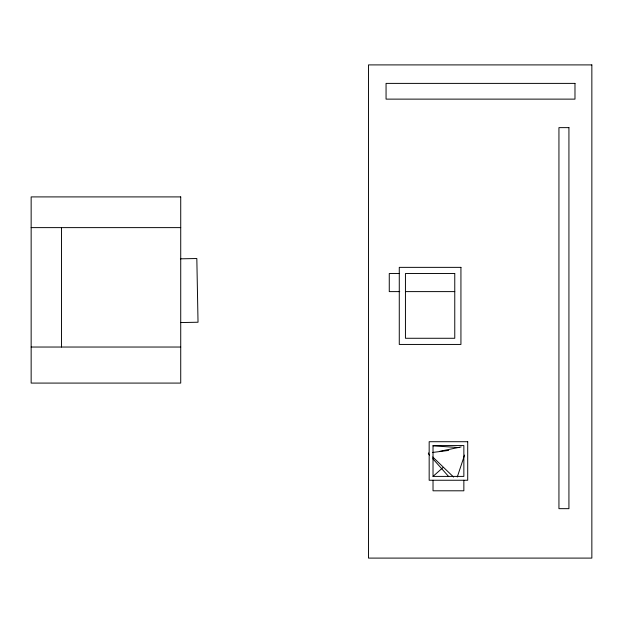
<?xml version="1.0" encoding="UTF-8"?>
<svg xmlns="http://www.w3.org/2000/svg" width="623" height="623" viewBox="0 0 623 623"><rect width="100%" height="100%" fill="white"/><g stroke="black" fill="none" stroke-linecap="round" stroke-linejoin="round"><path stroke-width="0.93" d="M428.585 452.96L428.344 453.676L429.613 455.109M457.282 476.984L464.548 455.101M433.024 476.4L463.855 476.4L463.855 445.57L433.024 445.57L433.024 476.4L443.14 467.414M439.589 451.364L461.145 446.925M432.409 452.477L448.677 450.421M180.382 258.833L196.829 258.522L198.028 322.231L180.608 322.558M31.15 227.621L180.725 227.621M399.273 273.528L389.266 273.528L389.266 291.611L399.732 291.611M405.441 291.611L454.767 291.611M31.15 347.034L180.725 347.034M433.032 445.834L459.128 447.594M432.751 456.978L453.583 477.062M432.798 458.684L448.685 476.564M463.855 480.255L463.855 490.799L433.024 490.799L433.024 480.255M61.49 227.621L61.49 347.034M591.85 64.901L368.489 64.901L368.489 558.099L591.85 558.099L591.85 64.901M574.982 83.389L386.058 83.389L386.058 99.127L574.982 99.127L574.982 83.389M568.931 127.637L558.94 127.637L558.94 508.664L568.931 508.664L568.931 127.637M180.725 196.907L31.15 196.907L31.15 383.083L180.725 383.083L180.725 196.907M460.934 267.36L399.273 267.36L399.273 344.441L460.934 344.441L460.934 267.36M454.767 273.528L405.441 273.528L405.441 338.273L454.767 338.273L454.767 273.528M467.709 441.715L429.169 441.715L429.169 480.255L467.709 480.255L467.709 441.715"/></g></svg>
